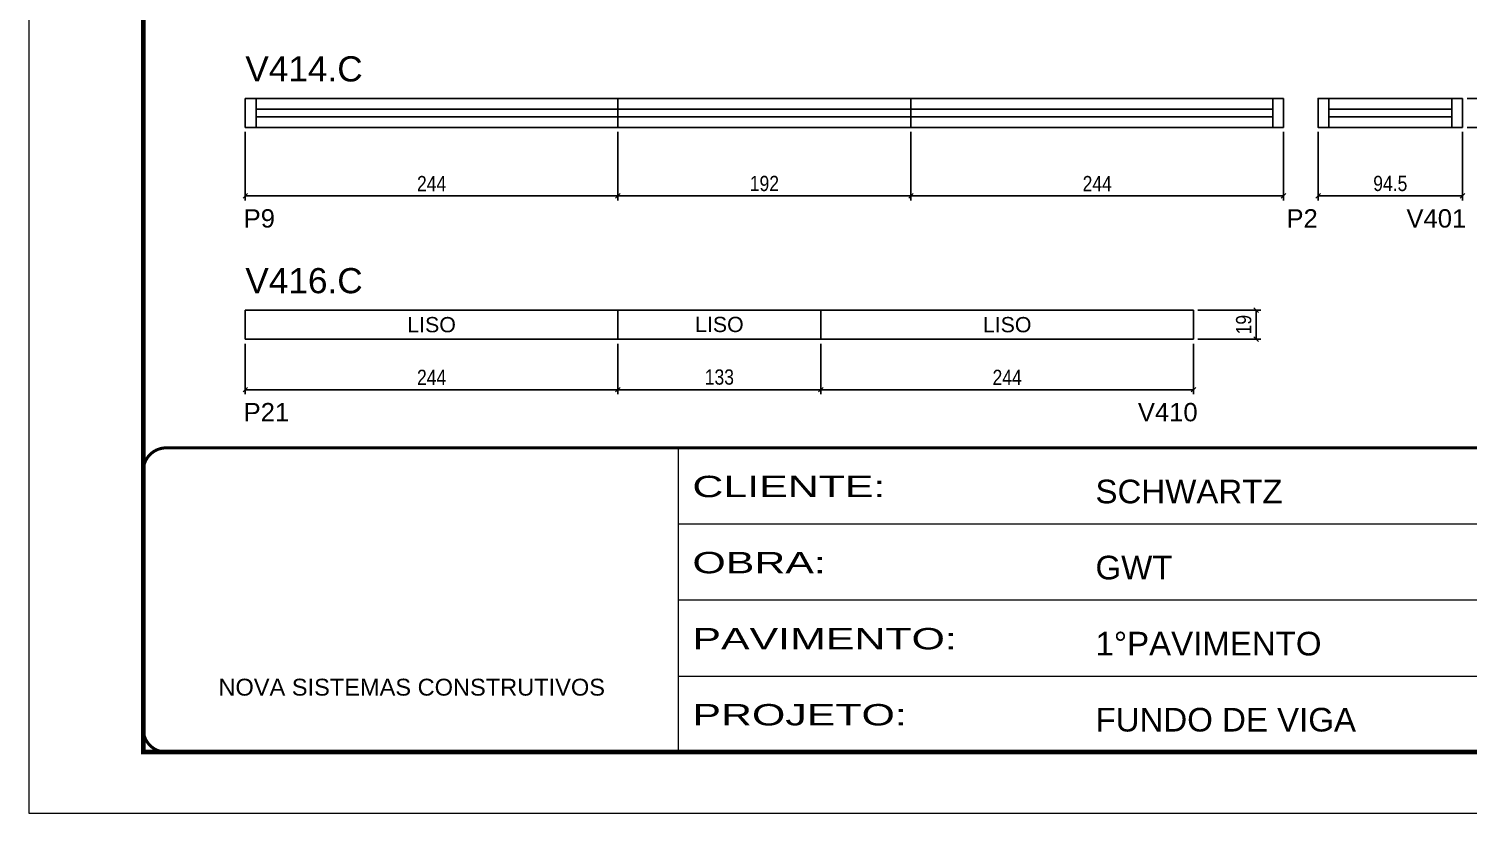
# Model space of a CAD drawing. Extents: x 3245 to 12416, y 917 to 10295.
# Drawn here: x 8014 to 8957, y 7809 to 8322 of the extents above; entities that cross this region are included whole.
import ezdxf
from ezdxf.enums import TextEntityAlignment as Align

# ---------------------------------------------------------------- set-up
doc = ezdxf.new("R2010")
doc.units = 0
doc.linetypes.add('CONTINUO', pattern=[0])
doc.linetypes.add('DASHED', pattern=[0.75, 0.5, -0.25])
for name, color, linetype in [('5', 5, 'Continuous'), ('COTA', 241, 'Continuous'), ('NOMENCLATURA', 7, 'Continuous'), ('Painéis', 200, 'Continuous'), ('SARR_2.2x7', 40, 'Continuous')]:
    doc.layers.add(name, color=color, linetype=linetype)
for name, color, linetype, lineweight in [('CARIMBO', 255, 'Continuous', 9), ('Folhas', 255, 'Continuous', 9), ('SARRAFO DE PRESSAO', 251, 'DASHED', 9)]:
    doc.layers.add(name, color=color, linetype=linetype, lineweight=lineweight)
doc.styles.add('ARIAL', font='arial.ttf')
doc.styles.add('COTA TECNICA', font='techl___.ttf', dxfattribs={"height": 10})
doc.styles.add('COTA TECNICA-50', font='techl___.ttf', dxfattribs={"height": 10})
doc.styles.get("Standard").update_dxf_attribs({"font": 'arial.ttf'})
doc.styles.add('Tecnologia', font='')
doc.styles.get('Tecnologia').set_extended_font_data('Forgotten Futurist')
doc.dimstyles.new('COTA PAINEL-50', dxfattribs={"dimtxt": 10, "dimasz": 3, "dimexe": 3, "dimexo": 3, "dimgap": 3, "dimtad": 1, "dimdec": 1, "dimzin": 12, "dimdsep": 46, "dimtxsty": 'COTA TECNICA-50', "dimblk1": 'OBLIQUE', "dimblk2": 'OBLIQUE', "dimsah": 1, "dimcen": 0.9, "dimclrd": 4, "dimclre": 4, "dimclrt": 240, "dimadec": 1, "dimazin": 3, "dimtfac": 1, "dimtdec": 1, "dimtmove": 0, "dimatfit": 3, "dimfxl": 1, "dimtolj": 1, "dimtzin": 12, "dimarcsym": 0})
doc.dimstyles.new('PAINEL', dxfattribs={"dimtxt": 10, "dimasz": 3, "dimexe": 3, "dimexo": 3, "dimgap": 3, "dimtad": 1, "dimdec": 1, "dimzin": 12, "dimdsep": 46, "dimtxsty": 'COTA TECNICA', "dimblk1": 'OBLIQUE', "dimblk2": 'OBLIQUE', "dimsah": 1, "dimcen": 0.9, "dimclrd": 4, "dimclre": 4, "dimclrt": 240, "dimadec": 1, "dimazin": 3, "dimtfac": 1, "dimtdec": 1, "dimtmove": 0, "dimatfit": 3, "dimfxl": 1, "dimtolj": 1, "dimtzin": 12, "dimarcsym": 0})

# ---------------------------------------------------------------- blocks, each defined once
blk = doc.blocks.new('9999999999')
at = {"color": 30, "linetype": 'CONTINUO'}
for p, q in [((98564.56, 34230.21), (98564.56, 34429.45)), ((98564.56, 34379.64), (99583.98, 34379.64)), ((98564.56, 34329.83), (99487.98, 34329.83)), ((98564.56, 34280.02), (99487.98, 34280.02))]:
    blk.add_line(p, q, dxfattribs=at)
at = {"color": 30, "linetype": 'CONTINUO', "const_width": 2}
blk.add_lwpolyline([(99583.98, 34230.21), (99583.98, 34414.45, 0.414214), (99568.98, 34429.45), (98228.98, 34429.45, 0.414214), (98213.98, 34414.45), (98213.98, 34245.21, 0.414214), (98228.98, 34230.21), (99583.98, 34230.21)], format="xyb", dxfattribs=at)
at = {"layer": 'Folhas'}
blk.add_lwpolyline([(98138.98, 34190.21), (99623.98, 34190.21), (99623.98, 35240.21), (98138.98, 35240.21)], close=True, dxfattribs=at)
at = {"layer": 'Folhas', "color": 30, "const_width": 3}
blk.add_lwpolyline([(98213.98, 34230.21), (99583.98, 34230.21), (99583.98, 35200.21), (98213.98, 35200.21)], close=True, dxfattribs=at)
at = {"color": 7, "linetype": 'Continuous', "ltscale": 5, "style": 'ARIAL'}
for s, height, p in [('SCHWARTZ', 15.483, (98837.68, 34393.13)), ('GWT', 15.483, (98837.68, 34343.32)), ('1°PAVIMENTO', 15.4829, (98837.68, 34293.51)), ('NOVA SISTEMAS CONSTRUTIVOS', 11.0592, (98263.19, 34267.21)), ('FUNDO DE VIGA', 15.4829, (98837.68, 34243.7))]:
    blk.add_text(s, height=height, dxfattribs=at).set_placement(p)
at = {"layer": 'Folhas', "color": 7, "style": 'Tecnologia', "width": 1.5}
for s, p in [('CLIENTE:', (98573.65, 34397.17)), ('OBRA:', (98573.65, 34347.31)), ('PAVIMENTO:', (98573.65, 34297.5)), ('PROJETO:', (98573.65, 34247.69))]:
    blk.add_text(s, height=14, dxfattribs=at).set_placement(p)
blk = doc.blocks.new('_Oblique')
at = {"color": 0, "linetype": 'ByBlock', "lineweight": -2}
blk.add_line((-0.5, -0.5), (0.5, 0.5), dxfattribs=at)
blk = doc.blocks.new('*D360')
at = {"layer": 'COTA', "color": 4, "linetype": 'ByBlock', "lineweight": -2, "transparency": 16777216}
for p, q in [((8155.68, 8254.81), (8155.68, 8209.93)), ((8399.68, 8254.81), (8399.68, 8209.93)), ((8399.68, 8212.93), (8155.68, 8212.93))]:
    blk.add_line(p, q, dxfattribs=at)
at = {"layer": 'Defpoints', "color": 0, "linetype": 'ByBlock', "transparency": 16777216}
for p in [(8155.68, 8257.81), (8399.68, 8257.81), (8155.68, 8212.93)]:
    blk.add_point(p, dxfattribs=at)
at = {"layer": 'COTA', "color": 4, "linetype": 'ByBlock', "lineweight": -2, "transparency": 16777216, "xscale": 3, "yscale": 3, "zscale": 3, "rotation": 180}
blk.add_blockref('_Oblique', (8155.68, 8212.93), dxfattribs=at)
at = {"layer": 'COTA', "color": 4, "linetype": 'ByBlock', "lineweight": -2, "transparency": 16777216, "xscale": 3, "yscale": 3, "zscale": 3}
blk.add_blockref('_Oblique', (8399.68, 8212.93), dxfattribs=at)
at = {"layer": 'COTA', "color": 240, "linetype": 'ByBlock', "transparency": 16777216, "insert": (8277.68, 8221), "char_height": 10, "attachment_point": 5, "style": 'COTA TECNICA-50'}
blk.add_mtext('\\A1;244', dxfattribs=at)
blk = doc.blocks.new('*D361')
at = {"layer": 'COTA', "color": 4, "linetype": 'ByBlock', "lineweight": -2, "transparency": 16777216}
for p, q in [((8399.68, 8254.81), (8399.68, 8209.93)), ((8591.68, 8254.81), (8591.68, 8209.93)), ((8399.68, 8212.93), (8591.68, 8212.93))]:
    blk.add_line(p, q, dxfattribs=at)
at = {"layer": 'Defpoints', "color": 0, "linetype": 'ByBlock', "transparency": 16777216}
for p in [(8399.68, 8257.81), (8591.68, 8257.81), (8591.68, 8212.93)]:
    blk.add_point(p, dxfattribs=at)
at = {"layer": 'COTA', "color": 4, "linetype": 'ByBlock', "lineweight": -2, "transparency": 16777216, "xscale": 3, "yscale": 3, "zscale": 3, "rotation": 180}
blk.add_blockref('_Oblique', (8399.68, 8212.93), dxfattribs=at)
at = {"layer": 'COTA', "color": 4, "linetype": 'ByBlock', "lineweight": -2, "transparency": 16777216, "xscale": 3, "yscale": 3, "zscale": 3}
blk.add_blockref('_Oblique', (8591.68, 8212.93), dxfattribs=at)
at = {"layer": 'COTA', "color": 240, "linetype": 'ByBlock', "transparency": 16777216, "insert": (8495.68, 8221.01), "char_height": 10, "attachment_point": 5, "style": 'COTA TECNICA-50'}
blk.add_mtext('\\A1;192', dxfattribs=at)
blk = doc.blocks.new('*D362')
at = {"layer": 'COTA', "color": 4, "linetype": 'ByBlock', "lineweight": -2, "transparency": 16777216}
for p, q in [((8591.68, 8254.81), (8591.68, 8209.93)), ((8835.68, 8254.81), (8835.68, 8209.93)), ((8591.68, 8212.93), (8835.68, 8212.93))]:
    blk.add_line(p, q, dxfattribs=at)
at = {"layer": 'Defpoints', "color": 0, "linetype": 'ByBlock', "transparency": 16777216}
for p in [(8591.68, 8257.81), (8835.68, 8257.81), (8835.68, 8212.93)]:
    blk.add_point(p, dxfattribs=at)
at = {"layer": 'COTA', "color": 4, "linetype": 'ByBlock', "lineweight": -2, "transparency": 16777216, "xscale": 3, "yscale": 3, "zscale": 3, "rotation": 180}
blk.add_blockref('_Oblique', (8591.68, 8212.93), dxfattribs=at)
at = {"layer": 'COTA', "color": 4, "linetype": 'ByBlock', "lineweight": -2, "transparency": 16777216, "xscale": 3, "yscale": 3, "zscale": 3}
blk.add_blockref('_Oblique', (8835.68, 8212.93), dxfattribs=at)
at = {"layer": 'COTA', "color": 240, "linetype": 'ByBlock', "transparency": 16777216, "insert": (8713.68, 8221), "char_height": 10, "attachment_point": 5, "style": 'COTA TECNICA-50'}
blk.add_mtext('\\A1;244', dxfattribs=at)
blk = doc.blocks.new('*D364')
at = {"layer": 'COTA', "color": 4, "linetype": 'ByBlock', "lineweight": -2, "transparency": 16777216}
for p, q in [((8858.39, 8254.81), (8858.39, 8209.93)), ((8952.89, 8254.81), (8952.89, 8209.93)), ((8952.89, 8212.93), (8858.39, 8212.93))]:
    blk.add_line(p, q, dxfattribs=at)
at = {"layer": 'Defpoints', "color": 0, "linetype": 'ByBlock', "transparency": 16777216}
for p in [(8858.39, 8257.81), (8952.89, 8257.81), (8858.39, 8212.93)]:
    blk.add_point(p, dxfattribs=at)
at = {"layer": 'COTA', "color": 4, "linetype": 'ByBlock', "lineweight": -2, "transparency": 16777216, "xscale": 3, "yscale": 3, "zscale": 3, "rotation": 180}
blk.add_blockref('_Oblique', (8858.39, 8212.93), dxfattribs=at)
at = {"layer": 'COTA', "color": 4, "linetype": 'ByBlock', "lineweight": -2, "transparency": 16777216, "xscale": 3, "yscale": 3, "zscale": 3}
blk.add_blockref('_Oblique', (8952.89, 8212.93), dxfattribs=at)
at = {"layer": 'COTA', "color": 240, "linetype": 'ByBlock', "transparency": 16777216, "insert": (8905.64, 8221.07), "char_height": 10, "attachment_point": 5, "style": 'COTA TECNICA-50'}
blk.add_mtext('\\A1;94.5', dxfattribs=at)
blk = doc.blocks.new('*D365')
at = {"layer": 'COTA', "color": 4, "linetype": 'ByBlock', "lineweight": -2, "transparency": 16777216}
for p, q in [((8955.89, 8276.81), (8995.92, 8276.81)), ((8992.92, 8276.81), (8992.92, 8257.81)), ((8955.89, 8257.81), (8995.92, 8257.81))]:
    blk.add_line(p, q, dxfattribs=at)
at = {"layer": 'Defpoints', "color": 0, "linetype": 'ByBlock', "transparency": 16777216}
for p in [(8952.89, 8276.81), (8952.89, 8257.81), (8992.92, 8257.81)]:
    blk.add_point(p, dxfattribs=at)
at = {"layer": 'COTA', "color": 4, "linetype": 'ByBlock', "lineweight": -2, "transparency": 16777216, "xscale": 3, "yscale": 3, "zscale": 3}
for p, rotation in [((8992.92, 8276.81), 90), ((8992.92, 8257.81), 270)]:
    blk.add_blockref('_Oblique', p, dxfattribs=dict(at, rotation=rotation))
at = {"layer": 'COTA', "color": 240, "linetype": 'ByBlock', "transparency": 16777216, "insert": (8984.83, 8267.31), "char_height": 10, "attachment_point": 5, "rotation": 90, "style": 'COTA TECNICA-50'}
blk.add_mtext('\\A1;19', dxfattribs=at)
blk = doc.blocks.new('*D368')
at = {"layer": 'COTA', "color": 4, "linetype": 'ByBlock', "lineweight": -2, "transparency": 16777216}
for p, q in [((8155.68, 8116.14), (8155.68, 8083.05)), ((8399.68, 8116.14), (8399.68, 8083.05)), ((8399.68, 8086.05), (8155.68, 8086.05))]:
    blk.add_line(p, q, dxfattribs=at)
at = {"layer": 'Defpoints', "color": 0, "linetype": 'ByBlock', "transparency": 16777216}
for p in [(8155.68, 8119.14), (8399.68, 8119.14), (8155.68, 8086.05)]:
    blk.add_point(p, dxfattribs=at)
at = {"layer": 'COTA', "color": 4, "linetype": 'ByBlock', "lineweight": -2, "transparency": 16777216, "xscale": 3, "yscale": 3, "zscale": 3, "rotation": 180}
blk.add_blockref('_Oblique', (8155.68, 8086.05), dxfattribs=at)
at = {"layer": 'COTA', "color": 4, "linetype": 'ByBlock', "lineweight": -2, "transparency": 16777216, "xscale": 3, "yscale": 3, "zscale": 3}
blk.add_blockref('_Oblique', (8399.68, 8086.05), dxfattribs=at)
at = {"layer": 'COTA', "color": 240, "linetype": 'ByBlock', "transparency": 16777216, "insert": (8277.68, 8094.12), "char_height": 10, "attachment_point": 5, "style": 'COTA TECNICA-50'}
blk.add_mtext('\\A1;244', dxfattribs=at)
blk = doc.blocks.new('*D369')
at = {"layer": 'COTA', "color": 4, "linetype": 'ByBlock', "lineweight": -2, "transparency": 16777216}
for p, q in [((8399.68, 8116.14), (8399.68, 8083.05)), ((8532.68, 8116.14), (8532.68, 8083.05)), ((8399.68, 8086.05), (8532.68, 8086.05))]:
    blk.add_line(p, q, dxfattribs=at)
at = {"layer": 'Defpoints', "color": 0, "linetype": 'ByBlock', "transparency": 16777216}
for p in [(8399.68, 8119.14), (8532.68, 8119.14), (8532.68, 8086.05)]:
    blk.add_point(p, dxfattribs=at)
at = {"layer": 'COTA', "color": 4, "linetype": 'ByBlock', "lineweight": -2, "transparency": 16777216, "xscale": 3, "yscale": 3, "zscale": 3, "rotation": 180}
blk.add_blockref('_Oblique', (8399.68, 8086.05), dxfattribs=at)
at = {"layer": 'COTA', "color": 4, "linetype": 'ByBlock', "lineweight": -2, "transparency": 16777216, "xscale": 3, "yscale": 3, "zscale": 3}
blk.add_blockref('_Oblique', (8532.68, 8086.05), dxfattribs=at)
at = {"layer": 'COTA', "color": 240, "linetype": 'ByBlock', "transparency": 16777216, "insert": (8466.18, 8094.27), "char_height": 10, "attachment_point": 5, "style": 'COTA TECNICA-50'}
blk.add_mtext('\\A1;133', dxfattribs=at)
blk = doc.blocks.new('*D370')
at = {"layer": 'COTA', "color": 4, "linetype": 'ByBlock', "lineweight": -2, "transparency": 16777216}
for p, q in [((8532.68, 8116.14), (8532.68, 8083.05)), ((8776.68, 8116.14), (8776.68, 8083.05)), ((8532.68, 8086.05), (8776.68, 8086.05))]:
    blk.add_line(p, q, dxfattribs=at)
at = {"layer": 'Defpoints', "color": 0, "linetype": 'ByBlock', "transparency": 16777216}
for p in [(8532.68, 8119.14), (8776.68, 8119.14), (8776.68, 8086.05)]:
    blk.add_point(p, dxfattribs=at)
at = {"layer": 'COTA', "color": 4, "linetype": 'ByBlock', "lineweight": -2, "transparency": 16777216, "xscale": 3, "yscale": 3, "zscale": 3, "rotation": 180}
blk.add_blockref('_Oblique', (8532.68, 8086.05), dxfattribs=at)
at = {"layer": 'COTA', "color": 4, "linetype": 'ByBlock', "lineweight": -2, "transparency": 16777216, "xscale": 3, "yscale": 3, "zscale": 3}
blk.add_blockref('_Oblique', (8776.68, 8086.05), dxfattribs=at)
at = {"layer": 'COTA', "color": 240, "linetype": 'ByBlock', "transparency": 16777216, "insert": (8654.68, 8094.12), "char_height": 10, "attachment_point": 5, "style": 'COTA TECNICA-50'}
blk.add_mtext('\\A1;244', dxfattribs=at)
blk = doc.blocks.new('*D371')
at = {"layer": 'COTA', "color": 4, "lineweight": -2, "transparency": 16777216}
for p, q in [((8779.68, 8138.14), (8820.74, 8138.14)), ((8817.74, 8119.14), (8817.74, 8138.14)), ((8779.68, 8119.14), (8820.74, 8119.14))]:
    blk.add_line(p, q, dxfattribs=at)
at = {"layer": 'Defpoints', "color": 0, "transparency": 16777216}
for p in [(8776.68, 8138.14), (8817.74, 8138.14), (8776.68, 8119.14)]:
    blk.add_point(p, dxfattribs=at)
at = {"layer": 'COTA', "color": 4, "lineweight": -2, "transparency": 16777216, "xscale": 3, "yscale": 3, "zscale": 3}
for p, rotation in [((8817.74, 8138.14), 90), ((8817.74, 8119.14), 270)]:
    blk.add_blockref('_Oblique', p, dxfattribs=dict(at, rotation=rotation))
at = {"layer": 'COTA', "color": 240, "transparency": 16777216, "insert": (8809.65, 8128.64), "char_height": 10, "attachment_point": 5, "rotation": 90, "style": 'COTA TECNICA'}
blk.add_mtext('\\A1;19', dxfattribs=at)

msp = doc.modelspace()

# ---------------------------------------------------------------- linework, layer by layer
at = {"layer": 'Painéis', "linetype": 'Continuous'}
for p, q in [((8835.68, 8276.81), (8155.68, 8276.81)), ((8155.68, 8276.81), (8155.68, 8257.81)), ((8399.68, 8276.81), (8399.68, 8257.81)), ((8591.68, 8257.81), (8591.68, 8276.81)), ((8835.68, 8257.81), (8835.68, 8276.81)), ((8155.68, 8257.81), (8835.68, 8257.81)), ((8776.68, 8138.14), (8155.68, 8138.14)), ((8155.68, 8138.14), (8155.68, 8119.14)), ((8399.68, 8138.14), (8399.68, 8119.14)), ((8532.68, 8119.14), (8532.68, 8138.14)), ((8776.68, 8119.14), (8776.68, 8138.14)), ((8155.68, 8119.14), (8776.68, 8119.14))]:
    msp.add_line(p, q, dxfattribs=at)
msp.add_lwpolyline([(8952.89, 8276.81), (8858.39, 8276.81), (8858.39, 8257.81), (8952.89, 8257.81)], close=True, dxfattribs=at)
at = {"layer": 'SARR_2.2x7', "linetype": 'Continuous'}
for p, q in [((8162.68, 8276.81), (8162.68, 8257.81)), ((8162.68, 8269.81), (8399.68, 8269.81)), ((8399.68, 8269.81), (8591.68, 8269.81)), ((8591.68, 8269.81), (8828.68, 8269.81)), ((8828.68, 8276.81), (8828.68, 8257.81)), ((8865.39, 8276.81), (8865.39, 8257.81)), ((8865.39, 8269.81), (8945.89, 8269.81)), ((8945.89, 8276.81), (8945.89, 8257.81)), ((8399.68, 8264.81), (8162.68, 8264.81)), ((8591.68, 8264.81), (8399.68, 8264.81)), ((8828.68, 8264.81), (8591.68, 8264.81)), ((8945.89, 8264.81), (8865.39, 8264.81))]:
    msp.add_line(p, q, dxfattribs=at)

# ---------------------------------------------------------------- block references
at = {"layer": 'SARRAFO DE PRESSAO', "color": 6, "linetype": 'ByBlock'}
msp.add_blockref('9999999999', (-90125.13, -26381.5), dxfattribs=at)

# ---------------------------------------------------------------- texts
at = {"layer": '5', "linetype": 'Continuous'}
for s, p in [('P9', (8154.59, 8192.23)), ('P2', (8837.64, 8192.23)), ('V401', (8916.24, 8192.23)), ('P21', (8154.59, 8065.35)), ('V410', (8740.3, 8065.35))]:
    msp.add_text(s, height=12, rotation=0.00004, dxfattribs=at).set_placement(p)
at = {"layer": 'CARIMBO', "style": 'ARIAL'}
for p in [(8277.68, 8128.64), (8466.18, 8128.78), (8654.68, 8128.64)]:
    msp.add_text('LISO', height=10, dxfattribs=at).set_placement(p, align=Align.MIDDLE_CENTER)
at = {"layer": 'NOMENCLATURA', "linetype": 'Continuous'}
for s, p in [('V414.C', (8155.68, 8287.88)), ('V416.C', (8155.68, 8149.21))]:
    msp.add_text(s, height=16.5, dxfattribs=at).set_placement(p)

# ---------------------------------------------------------------- dimensions: what is measured, and where the dimension line sits
at = {"layer": 'COTA', "linetype": 'ByBlock'}
for base, p1, p2, angle, picture, middle in [((8992.92, 8257.81), (8952.89, 8276.81), (8952.89, 8257.81), 90, '*D365', (8984.83, 8267.31)), ((8155.68, 8212.93), (8399.68, 8257.81), (8155.68, 8257.81), 180, '*D360', (8277.68, 8221)), ((8858.39, 8212.93), (8952.89, 8257.81), (8858.39, 8257.81), 180, '*D364', (8905.64, 8221.07)), ((8155.68, 8086.05), (8399.68, 8119.14), (8155.68, 8119.14), 180, '*D368', (8277.68, 8094.12))]:
    dim = msp.add_linear_dim(base=base, p1=p1, p2=p2, angle=angle, dimstyle='COTA PAINEL-50', override={"dimarcsym": 1}, dxfattribs=at)
    dim.commit()
    dim.dimension.update_dxf_attribs({"geometry": picture, "text_midpoint": middle})
for base, p1, p2, override, picture, middle in [((8591.68, 8212.93), (8399.68, 8257.81), (8591.68, 8257.81), {"dimarcsym": 1}, '*D361', (8495.68, 8221.01)), ((8835.68, 8212.93), (8591.68, 8257.81), (8835.68, 8257.81), {"dimtmove": 1, "dimarcsym": 1}, '*D362', (8713.68, 8221)), ((8532.68, 8086.05), (8399.68, 8119.14), (8532.68, 8119.14), {"dimarcsym": 1}, '*D369', (8466.18, 8094.27)), ((8776.68, 8086.05), (8532.68, 8119.14), (8776.68, 8119.14), {"dimtmove": 1, "dimarcsym": 1}, '*D370', (8654.68, 8094.12))]:
    dim = msp.add_linear_dim(base=base, p1=p1, p2=p2, dimstyle='COTA PAINEL-50', override=override, dxfattribs=at)
    dim.commit()
    dim.dimension.update_dxf_attribs({"geometry": picture, "text_midpoint": middle})
at = {"layer": 'COTA'}
dim = msp.add_linear_dim(base=(8817.74, 8138.14), p1=(8776.68, 8119.14), p2=(8776.68, 8138.14), angle=90, dimstyle='PAINEL', dxfattribs=at)
dim.commit()
dim.dimension.update_dxf_attribs({"geometry": '*D371', "text_midpoint": (8809.65, 8128.64)})

doc.saveas('drawing.dxf')
